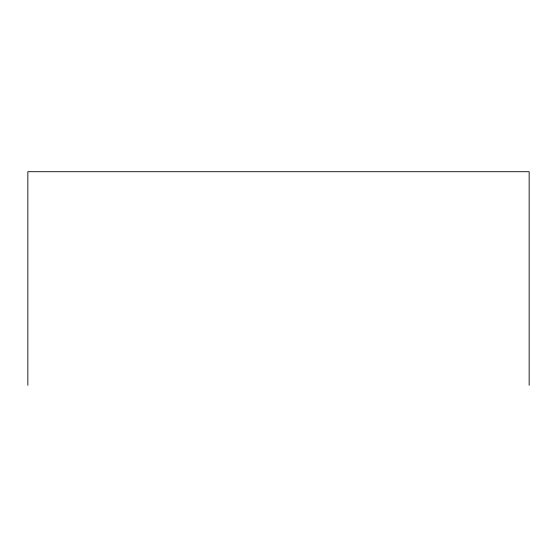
<?xml version="1.0" encoding="UTF-8"?>
<svg xmlns="http://www.w3.org/2000/svg" width="557" height="557" viewBox="0 0 557 557"><rect width="100%" height="100%" fill="white"/><g stroke="black" fill="none" stroke-linecap="round" stroke-linejoin="round"><path stroke-width="0.84" d="M529.15 385.291L529.15 171.709L27.85 171.709L27.85 385.291"/></g></svg>
